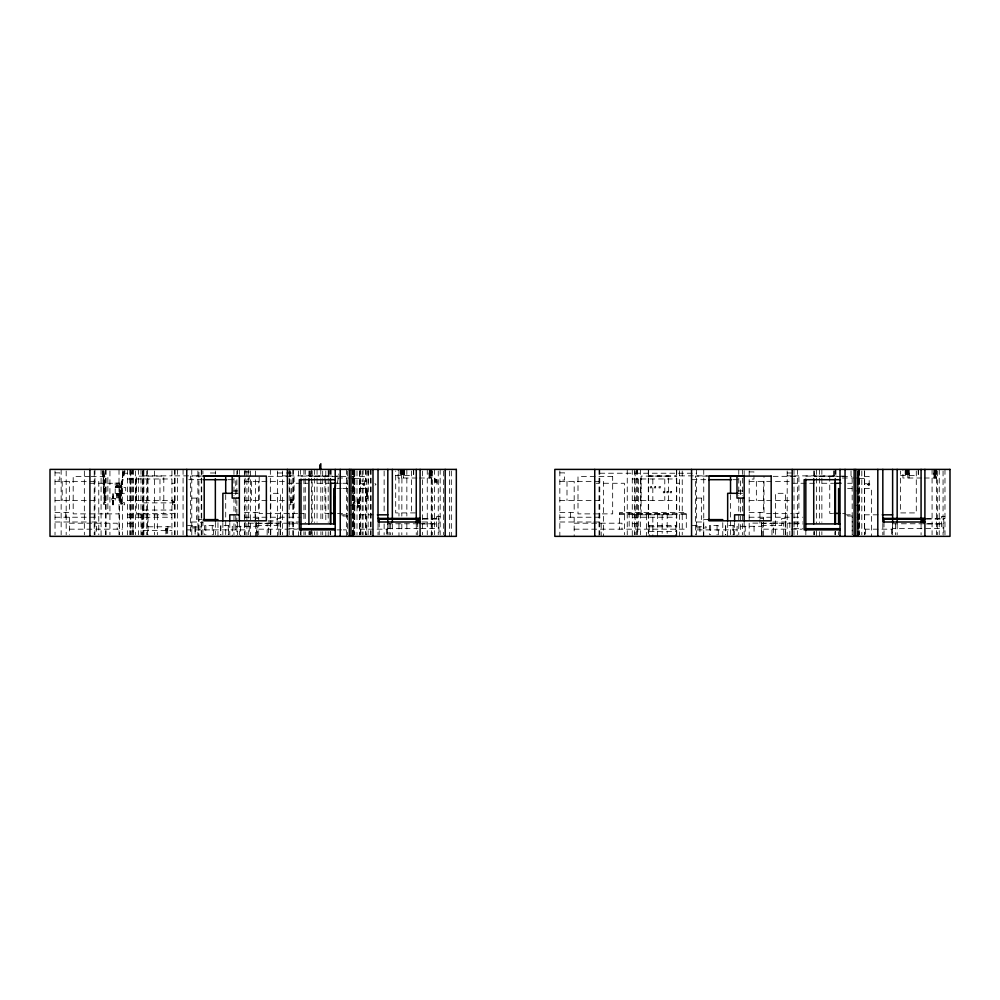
<?xml version="1.0" encoding="UTF-8"?>
<svg xmlns="http://www.w3.org/2000/svg" width="1000" height="1000" viewBox="0 0 1000 1000"><rect width="100%" height="100%" fill="white"/><g stroke="black" fill="none" stroke-linecap="round" stroke-linejoin="round"><path stroke-width="0.75" stroke-dasharray="5 3.75" d="M121.2 486.112L123.675 470.925C121.3 481.65 119.738 492.788 121.475 503.75L122.587 503.888M122.587 503.675L121.512 503.675L120.825 495.312L121.55 486.112L120.6 486.112L120.6 487.575M367.25 470.875L365.925 496.562M368.862 470.875L367.463 496.562M121.2 487.575L120.438 495.312L121.4 503.888L122.2 503.888M337.475 483.125L338.75 473.975M123.462 470.9L121.025 487.575M124.575 470.913L121.975 482.912L121.975 487.575M124.4 470.9L121.788 482.8L121.788 487.575M125.013 470.9L122.35 482.85L122.225 487.575L121.788 486.112M121 493.312L121.888 491.188L121.55 487.575M104.15 503.762L105.162 500.438L103.763 470.962M374.963 483.537L376.012 484.35L375.062 485.175M115.188 487.575L125.7 487.575L125.7 493.312L115.188 493.312L115.188 482.85M118.275 493.312L118.275 495.312M244.363 471.912L249.15 471.912L249.15 479.087L244.363 479.087M749.175 471.912L753.962 471.912L753.962 479.087L749.175 479.087M55.025 472.875L59.8 472.875L59.8 480.037L55.025 480.037M215.35 472.987L210.1 472.987L210.1 469.4M277.512 472.987L293.525 472.987M559.837 472.875L564.612 472.875L564.612 480.037L559.837 480.037M787.188 472.987L792.212 472.987M122.438 473.225L132.238 473.225L132.238 470.675M599.763 473.225L696.587 473.225M395.7 475.625L411.475 475.625M900.512 475.625L916.287 475.625M143.475 475.863L171.925 475.863M174.8 475.863L201.163 475.863M282.375 475.863L287.4 475.863M288.925 475.863L330.188 475.863M648.288 475.863L676.737 475.863M679.613 475.863L707.525 475.863M787.188 475.863L792.212 475.863M793.737 475.863L835 475.863M201.275 476.1L190.575 476.1L190.575 534.8M301.025 476.1L340.712 476.1M707.613 476.1L695.387 476.1L695.387 534.8M805.837 476.1L845.525 476.1M648.288 476.225L676.737 476.225M268.3 476.337L294.088 476.337L294.088 513.638M773.112 476.337L798.9 476.337L798.9 513.638L794.35 513.638M89.775 476.575L73.188 476.575L73.188 513.875L119.012 513.875M91.275 476.575L107.85 476.575L107.85 513.875M311.55 476.575L309.775 476.575L309.775 470.838M314.65 476.575L350.188 476.575M351.725 476.575L354.812 476.575M359.6 476.575L364.375 476.575L364.375 483.75M816.363 476.575L814.587 476.575L814.587 469.4M819.463 476.575L841.087 476.575M842.537 476.575L851.912 476.575M864.412 476.575L869.188 476.575L869.188 483.75M337.562 478.013L349.312 478.013M350.513 478.013L354.1 478.013M416.95 478.013L398.1 478.013L398.1 469.4M419.438 478.013L431.8 478.013L431.8 469.4M842.375 478.013L854.137 478.013M855.325 478.013L858.913 478.013L858.913 469.4M921.762 478.013L902.913 478.013L902.913 469.4M924.25 478.013L936.612 478.013L936.612 469.4M354.575 478.488L359.6 478.488M859.388 478.488L864.412 478.488M127.463 478.975L171.925 478.975M351.825 478.975L354.812 478.975M632.275 478.975L676.737 478.975M188.75 479.688L202.387 479.688M228.175 479.688L235.763 479.688L235.763 529.888M692.038 479.688L707.212 479.688M732.987 479.688L740.575 479.688L740.575 529.888L693.562 529.888M55.025 481.362L98.775 481.362L98.775 534.875M244.363 481.362L284.887 481.362M559.837 481.362L603.587 481.362L603.587 536.35M749.175 481.362L790.65 481.362M435.062 481.938L437.113 481.938M89.925 483.275L94.225 483.275M98.775 483.275L119.575 483.275L119.575 534.788M171.925 483.275L174.8 483.275M287.4 483.275L308.15 483.275M317.05 483.275L328.812 483.275M336.75 483.275L341.312 483.275M342.825 483.275L347.388 483.275M596.175 483.275L599.038 483.275M603.587 483.275L624.388 483.275L624.388 534.788M676.737 483.275L679.613 483.275M792.212 483.275L814.45 483.275M821.862 483.275L833.625 483.275M847.638 483.275L852.2 483.275M359.6 483.75L363.188 483.75M864.412 483.75L866.8 483.75M115.325 486.112L115.487 487.575M118.987 486.112L119.138 487.575M336.788 488.537L341.287 488.537M342.8 488.537L350.312 488.537M351.812 488.537L354.812 488.537M359.6 488.537L366.775 488.537L366.775 534.8M847.613 488.537L852.113 488.537M864.412 488.537L871.587 488.537L871.587 536.35M233.612 490.925L237.913 490.925M350.037 490.925L354.812 490.925M738.425 490.925L742.725 490.925M854.85 490.925L859.625 490.925M233.287 493.312L239.35 493.312M738.1 493.312L742.663 493.312M366.112 493.837L367.238 493.837L367.238 496.562M117.438 495.312L116.888 493.312M117.812 495.312L117.812 493.312M120.438 495.312L121.512 503.462L122.587 503.5L121.538 503.387L121.163 493.312M365.725 496.562L367.788 496.562L367.788 498.625L365.725 498.625M191.775 498.1L198.938 498.1M696.587 498.1L703.75 498.1M55.025 500.487L98.775 500.487M102.95 469.4L104.5 500.438L102.812 470.962M103.45 470.962L105.162 500.438M127.463 500.487L171.925 500.487M244.363 500.487L287.4 500.487M559.837 500.487L603.587 500.487M632.275 500.487L676.737 500.487M749.175 500.487L792.212 500.487M173.95 502.738L173.95 501.275L173.512 502.738M354.15 501.15L353.963 503.212M357.962 501.838L357.962 503.212M359.325 501.838L358.787 503.212M122.587 502.738L124.65 502.738L124.65 504.787L122.587 504.787M143.475 502.875L171.925 502.875M112.8 503.075L112.938 500.25M113.2 503.075L113.35 500.25M353.062 503.212L355.112 503.212M359.663 503.212L357.6 503.212L357.6 505.262L359.663 505.262M122.587 504.038L120.625 504.087L119.963 494.538M350.037 505.262L355.112 505.262L353.05 470.95M854.85 505.262L859.625 505.262M143.475 510.05L171.925 510.05M55.025 512.438L69.362 512.438L69.362 481.362M244.363 512.438L258.712 512.438L258.712 481.362M559.837 512.438L574.175 512.438L574.175 481.362M749.175 512.438L763.525 512.438L763.525 481.362M415.462 512.913L395.7 512.913L395.7 470.962M174.95 513.4L136.3 513.4L136.3 476.1L163.8 476.1L163.8 513.4M329.237 513.4L324.938 513.4L324.938 476.1M337.525 513.4L347.562 513.4M832.613 513.4L829.75 513.4L829.75 476.1M842.663 513.4L845.525 513.4M297.663 513.638L259.188 513.638L259.188 476.337M299.175 513.638L305.25 513.638M619.6 513.638L686.3 513.638M771.587 513.638L764 513.638L764 476.337M773.112 513.638L792.837 513.638M619.6 514.35L686.3 514.35M127.463 514.825L171.925 514.825M340.475 514.825L347.65 514.825M349.075 514.825L354.812 514.825M359.6 514.825L375.925 514.825M632.275 514.825L676.737 514.825M845.288 514.825L852.463 514.825M864.412 514.825L880.75 514.825M347.362 516.038L342.987 516.038L342.987 514.825M852.175 516.038L847.8 516.038L847.8 514.825M440.163 516.6L436.575 516.6L436.575 528.55L419.738 528.55M944.975 516.6L941.388 516.6L941.388 528.55L892.387 528.55M55.025 517.225L98.775 517.225M127.463 517.225L171.925 517.225M244.363 517.225L287.4 517.225M288.913 517.225L301.025 517.225M352.188 517.225L354.575 517.225M559.837 517.225L603.587 517.225M632.275 517.225L676.737 517.225M749.175 517.225L790.7 517.225M793.725 517.225L802.812 517.225M857 517.225L859.388 517.225M255.087 518.413L258.712 518.413M422.987 518.413L440.163 518.413M759.912 518.413L763.525 518.413M926.35 518.413L944.975 518.413M422.987 519.138L438.975 519.138M926.35 519.138L943.787 519.138M201.775 519.612L198.837 519.612L198.837 536.35L198.938 469.4M708.062 519.612L703.65 519.612L703.65 536.35M268.188 520.812L277.512 520.812M55.025 522L90.375 522M91.875 522L96.375 522L96.375 534.913M191.775 522L198.938 522M267.987 522L285.012 522M287.4 522L301.025 522M421.887 522L431.238 522M559.837 522L592.188 522M593.688 522L601.188 522L601.188 536.35M696.587 522L703.75 522M772.8 522L789.825 522L789.825 534.913M793.725 522L802.812 522M200.512 522.675L202.925 522.675M69.362 523.2L117.175 523.2L117.175 529.175M297.275 523.2L244.363 523.2L244.363 534.913M574.175 523.2L621.987 523.2L621.987 529.175M792.825 523.2L749.175 523.1L749.175 534.913M794.375 523.2L802.087 523.2M127.463 523.675L132.963 523.675L132.963 534.938M418.2 523.775L387.575 523.775L387.575 534.788M419.738 523.775L436.575 523.775M632.275 523.675L637.775 523.675L637.775 534.938M941.388 523.775L892.387 523.775L892.387 534.788M288.938 523.913L298.2 523.913M421.975 523.913L438.975 523.913M793.75 523.913L803.012 523.913M926.35 523.913L943.787 523.913M187.463 525.588L195.15 525.588L195.15 534.812L195.113 525.588M256.588 525.588L276.913 525.588L276.913 518.413L280.487 518.413L280.487 534.812M648.65 525.588L676.388 525.588M692.275 525.588L699.963 525.588L699.925 534.812M761.4 525.588L781.725 525.588L781.725 518.413L785.312 518.413L785.312 534.812M148.025 526.788L171.925 526.788M191.775 526.788L201.337 526.788M649.125 526.788L676.737 526.788M696.587 526.788L706.15 526.788L706.15 527.975L696.587 527.975M191.775 527.975L201.337 527.975M165.863 528.462L167.925 528.462L167.925 526.4L165.863 526.4L165.863 534.55M387.575 528.55L418.2 528.55M288.938 528.7L298.2 528.7M793.75 528.7L803.012 528.7M69.362 529.175L122.438 529.175M258.712 529.175L297.275 529.175M359.6 529.175L387.812 529.175M574.175 529.175L686.3 529.175L686.3 512.438L619.6 512.438L619.6 529.175M763.525 529.175L789.75 529.175M791.287 529.175L802.087 529.175M864.412 529.175L892.625 529.175M187.225 529.888L246.912 529.888M337.013 529.888L341.688 529.888M343.25 529.888L346.362 529.888M143.475 530.375L171.925 530.375M649.125 531.562L675.9 531.562M117.438 493.312L117.575 498M118.763 493.312L118.612 495.312L118.062 493.312M352.5 489.075L353.275 498.15M288.988 470.887L290.587 502.738M102.6 470.95L104.188 502.488M290.562 470.887L292.025 502.738M103.975 470.95L105.363 498.775M944.975 469.4L944.975 534.85M943.787 518.413L943.787 536.35M943.062 470.962L943.062 534.788M939.237 469.4L939.237 534.788M937.325 470.962L937.325 534.788M936.375 469.4L936.375 534.788M935.837 478.013L935.837 469.4L935.638 478.013M935.413 469.4L935.413 478.013M935.138 478.013L935.138 469.4L934.938 478.013M934.825 478.013L934.737 469.4L934.663 478.013M934.362 469.4L934.463 478.013M934.275 469.4L934.275 478.013M934.025 478.013L933.925 469.4L933.812 478.013M932.075 469.4L932.075 534.788M921.075 523.888L921.075 534.788M918.6 469.4L918.562 478.013M918.2 469.4L918.188 478.013M916.287 470.962L916.287 512.913L900.512 512.913L900.512 470.962M908.838 469.4L908.713 478.013M908.637 469.4L908.612 478.013M908.4 469.4L908.4 478.013M908.125 469.4L908.088 478.013M907.862 469.4L907.862 478.013L907.7 469.4M907.475 469.4L907.475 478.013M907.05 469.4L907.125 478.013M906.925 469.4L907.013 478.013M906.75 469.4L906.75 478.013M906.213 469.4L906.237 478.013M906.087 469.4L905.987 478.013M905.863 469.4L905.775 478.013M905.688 469.4L905.612 478.013M905.537 469.4L905.512 478.013M905.175 469.4L905.175 478.013M897.163 523.888L897.163 534.788M895.487 523.888L895.487 534.788M892.625 523.438L892.625 534.913M891.425 529.175L891.425 536.35M884.013 522L884.013 534.913M882.825 523.438L882.825 534.913M865.612 529.175L865.612 534.913M864.65 470.962L864.65 534.788M864.412 470.875L864.412 534.913M861.812 470.962L861.812 534.788M859.625 469.4L859.625 534.812M859.388 470.925L859.388 534.875M858.6 470.838L858.512 536.35M858.45 470.838L858.312 536.35L858.138 470.838M857.938 470.838L858.05 536.35M852.225 517.225L852.225 534.875L852.15 478.975M851.025 470.838L851.025 478.013M838.587 531.725L838.587 534.8M835.962 469.4L835.962 478.013M835.487 531.663L835.487 534.788M835.25 469.4L835.25 478.013M835.25 531.675L835.25 534.788M835 531.688L835 534.8M834.525 470.838L834.525 478.013M833.55 470.838L833.55 478.013M821.862 469.4L821.862 522.3M821.862 531.663L821.862 534.788M819.463 469.4L819.463 522.55M819.463 531.675L819.463 536.35M816.363 469.4L816.363 523.2M816.363 530.612L816.363 536.35M814.587 531.75L814.587 534.812M814.45 470.95L814.45 477.113M814.45 531.663L814.45 534.788M813.725 470.962L813.725 477.188M813.725 531.675L813.725 534.788M805.837 530.612L805.837 534.913M797.588 469.4L797.588 534.788M794 469.4L794 534.788M787.188 470.962L787.188 536.35M785.387 534.812L785.387 493.312L775.588 493.312L775.588 536.35M783.713 534.913L783.713 523.438L773.425 523.438L773.425 536.35M771.963 534.913L771.963 523.438L761.675 523.438L761.675 536.35M763.525 517.225L763.525 520.812M763.525 522L763.525 536.35M762.188 536.35L762.188 526.3L737.087 526.3L737.087 536.35M761.4 522L761.4 536.35M759.938 512.438L759.938 517.225M759.938 519.612L759.938 523.2M756.35 481.362L756.35 500.487M754.062 526.3L754.062 534.913M749.175 470.9L749.175 521.65M745.212 526.3L745.212 536.35M744.163 470.7L744.163 475.863M744.163 522.337L744.163 534.812M742.362 469.4L742.362 495.875M742.362 497.425L742.362 534.788M738.775 469.4L738.775 495.875M738.775 497.425L738.775 534.788M734.6 522.513L734.6 534.812M733.363 534.812L733.363 525.588L725.438 525.588L725.438 534.812M733.088 525.588L733.088 534.812M730.537 494.637L730.537 534.812M727.663 522.513L727.663 536.35M725.713 525.588L725.713 534.812M722.775 522.65L722.775 536.35M718.312 534.812L718.312 525.588L709.412 525.588L709.412 534.812M717.062 525.588L717.062 534.812M710.662 525.588L710.662 534.812M703.75 469.4L703.75 536.35M701.363 498.1L701.363 519.612M696.587 469.4L696.587 534.975M682.237 470.962L682.237 534.788M679.613 470.7L679.613 536.35M676.737 469.4L676.737 536.35M676.388 469.4L676.388 533.275M675.9 525.588L675.9 535.862M667.175 513.638L667.175 533.312M664.788 478.975L664.788 500.487M662.163 514.825L662.163 533.275M657.613 513.638L657.613 536.35M652.837 478.975L652.837 500.487M652.837 517.225L652.837 536.35M649.125 525.588L649.125 535.862M648.65 469.4L648.65 533.275M648.288 469.4L648.288 533.263M646.612 514.825L646.612 536.35M640.875 478.975L640.875 500.487M640.638 478.975L640.638 500.487M640.4 469.4L640.4 534.788M638.725 512.438L638.725 529.175M638.45 478.975L638.45 514.825M637.537 469.4L637.537 534.788M637.05 470.675L637.05 473.225M636.575 469.4L636.575 534.788M635.138 470.962L635.138 534.788M634.663 469.4L634.663 534.788M632.275 469.4L632.275 536.35M629.163 512.438L629.163 529.175M627.25 469.4L627.25 534.913M599.763 469.4L599.763 534.812M599.038 469.4L599.038 536.35M574.175 517.225L574.175 536.35M570.588 512.438L570.588 517.225M567 481.362L567 500.487M559.837 470.9L559.837 536.35M451.312 470.962L451.312 536.35M449.4 470.962L449.4 536.35M443.663 470.962L443.663 534.788M440.163 469.4L440.163 534.85M438.975 518.413L438.975 534.788M438.25 470.962L438.25 534.788M437.113 479.487L437.113 483.988L435.062 483.988L435.062 478.3M436.6 481.938L436.6 479.487L436.425 481.938M436.037 481.938L436.037 479.487L435.825 481.938M435.562 481.938L435.562 479.487L435.35 481.938M434.425 469.4L434.425 534.788M432.512 470.962L432.512 534.788M431.562 469.4L431.562 534.788M431.238 470.95L431.238 536.35M431.025 470.838L431.025 478.013M430.838 469.4L430.825 478.013M430.6 469.4L430.6 478.013M430.363 469.4L430.375 478.013L430.15 469.4M429.988 469.4L430 478.013M429.925 469.4L429.825 478.013M429.65 478.013L429.575 469.4L429.412 478.013M429.288 469.4L429.137 478.013L428.95 469.4M427.262 469.4L427.262 534.788M422.625 470.962L422.625 534.788M417.688 522L417.688 534.913M416.262 523.888L416.262 534.788M413.738 469.4L413.725 478.013M413.387 469.4L413.375 478.013M411.475 470.962L411.475 512.913M406.85 469.4L406.85 516.038M406.85 523.85L406.85 534.788M404.3 469.4L404.3 478.013M404.212 469.4L404.263 478.013M403.9 469.4L404.062 478.013M403.688 469.4L403.688 478.013M403.537 469.4L403.587 478.013M403.45 469.4L403.363 478.013L403.188 469.4M402.975 469.4L402.987 478.013M402.663 469.4L402.663 478.013M402.262 469.4L402.287 478.013M402.163 469.4L402.113 478.013M401.938 469.4L401.825 516.112M401.825 523.888L401.825 534.788M401.425 478.013L401.4 469.4L401.275 478.013M401.175 469.4L400.7 478.013M400.387 469.4L400.363 478.013M398.963 469.4L398.963 516.112M398.963 523.888L398.963 536.35M392.35 523.888L392.35 534.788M390.675 523.888L390.675 534.788M389.162 523.438L389.162 534.913M387.812 523.438L387.812 534.913M386.613 529.175L386.613 536.35M384.137 470.962L384.137 513M384.137 523.888L384.137 534.788M379.2 522L379.2 534.913M378.013 523.438L378.013 534.913M370.988 469.4L370.988 534.788M370.75 469.4L370.75 534.788M368.15 469.4L368.15 534.788M366.875 493.837L366.875 496.562M365.975 469.4L365.975 481.863M365.975 488.088L365.975 534.788M365.725 469.4L365.725 481.863M365.725 487.512L365.725 534.837M363.1 469.4L363.1 481.863M363.1 488.088L363.1 534.788M362.15 470.962L362.15 481.863M362.15 488.088L362.15 534.788M360.8 529.175L360.8 534.913M360.475 469.4L360.475 534.788M359.837 470.962L359.837 534.788M359.6 470.875L359.6 534.913M359.412 498.875L359.325 503.212M359.412 505.262L359.412 508.038M359.125 501.838L359.2 503.212M358.888 501.838L358.988 503.212M358.85 505.262L358.85 507.325L358.55 505.262M358.587 498.875L358.512 503.212M358.288 503.212L358.425 501.838L358.162 503.212M357.762 498.875L357.762 503.212M357.762 505.262L357.762 508.038M357 470.962L357 534.788M354.812 470.838L354.812 534.812M354.575 470.925L354.575 534.875M354.1 469.4L354.113 534.788M353.862 469.4L353.75 536.35M353.575 469.4L353.5 536.35M353.325 469.4L353.325 536.35L353.125 469.4M353.025 469.4L353.025 536.35M352.663 469.4L352.663 536.35M352.55 469.4L352.537 536.35M347.325 470.962L347.4 534.875M346.362 469.4L346.362 536.35M331.15 469.4L331.15 478.013M330.675 531.663L330.675 534.788M330.438 469.4L330.438 478.013M330.438 531.675L330.438 534.788M330.188 531.688L330.188 534.8M329.712 469.4L329.712 478.013M328.738 470.838L328.738 478.013M328.2 469.4L328.2 522.337M328.2 531.675L328.2 536.35M325.8 470.962L325.8 522.337M325.8 531.675L325.8 536.35M322.7 470.962L322.7 477.188M322.7 478.75L322.7 522.337M322.7 531.675L322.7 534.788M320.788 469.4L320.788 477.188M320.788 478.75L320.925 522.337M320.925 531.675L320.925 534.788M317.05 469.4L317.05 522.3M317.05 531.663L317.05 534.788M314.65 469.4L314.65 522.55M314.65 531.675L314.65 534.812M312.175 470.962L312.175 480.3M312.175 481.863L312.175 522.337M312.175 531.675L312.175 536.35M311.55 469.4L311.55 523.2M311.55 529.175L311.55 534.913M310.5 470.962L310.5 477.163M310.5 531.188L310.5 535.05M309.775 531.75L309.775 534.812M309.637 470.95L309.637 477.113M309.637 531.663L309.637 534.788M308.913 470.962L308.913 477.188M308.913 531.675L308.913 534.788M305.25 469.4L305.25 477.038M305.25 478.562L305.25 522.725M305.25 531.8L305.25 534.837M303.925 469.4L303.925 477.188M303.925 478.75L303.925 522.337M303.925 531.675L303.925 534.788M301.025 530.612L301.025 536.35M300.35 469.4L300.35 477.188M300.35 531.675L300.35 534.788M298.55 470.962L298.55 478.75M298.55 531.675L298.55 536.35M293.525 469.4L293.525 536.35M292.775 469.4L292.775 534.788M291.875 502.738L291.875 499.562L291.625 502.738M291.112 502.738L291.112 499.562L290.95 502.738M289.188 469.4L289.188 534.788M282.375 470.962L282.375 534.875M280.575 534.812L280.575 493.312L270.775 493.312L270.775 534.812M278.9 534.913L278.9 523.438L268.612 523.438L268.612 536.35M277.512 470.962L277.512 536.35M270.338 469.4L270.338 534.837M267.15 534.913L267.15 523.438L256.863 523.438L256.863 536.35M258.712 517.225L258.712 520.812M258.712 522L258.712 534.913M257.375 536.35L257.375 526.3L232.275 526.3L232.275 536.35M256.588 522L256.588 536.35M255.512 470.962L255.512 536.35M255.125 512.438L255.125 517.225M255.125 519.612L255.125 523.2M251.537 481.362L251.537 500.487M250.5 470.962L250.5 536.35M249.25 526.3L249.25 534.913M248.7 469.4L248.7 534.788M246.912 470.962L246.912 535.05M245.113 469.4L245.113 534.788M244.363 470.9L244.363 521.65M240.4 526.3L240.4 536.35M239.35 469.4L239.35 475.863M239.35 522.337L239.35 534.812M237.55 469.4L237.55 474.075M237.55 522.337L237.55 534.788M236.875 470.962L236.875 498.988M236.875 500.538L236.875 536.35M233.962 469.4L233.962 495.875M233.962 497.425L233.962 534.788M229.788 522.513L229.788 534.812M228.55 534.812L228.55 525.588L220.625 525.588L220.625 534.812M228.275 525.588L228.275 534.812M225.712 494.637L225.712 534.812M222.85 522.513L222.85 534.812M220.9 525.588L220.9 534.812M217.963 522.65L217.963 536.35M215.35 470.962L215.35 474.075M215.35 522.362L215.35 534.788M213.5 534.812L213.5 525.588L204.6 525.588L204.6 534.812M212.25 525.588L212.25 534.812M205.85 525.588L205.85 534.812M202.925 470.962L202.925 474.075M202.925 520.7L202.925 535.125M201.725 469.4L201.725 534.788M201.25 469.4L201.25 535.05M197.9 470.962L197.9 536.35M196.55 498.1L196.55 519.612M191.775 469.4L191.775 534.975M183.075 469.4L183.075 534.788M177.425 469.4L177.425 534.788M174.95 469.4L174.95 534.812M174.8 469.4L174.8 534.8M174.188 499.787L174.188 502.738M173.837 501.275L173.7 502.738M173.275 502.738L173.275 501.275L173.125 502.738M172.65 499.787L172.65 502.738M171.925 470.7L171.925 534.975M167.7 528.475L167.7 534.525M167.55 528.475L167.55 530.475M167.362 528.475L167.362 530.475M167.162 528.475L167.162 530.475M166.912 528.475L166.912 530.475M166.737 528.462L166.762 534.525M166.588 528.462L166.4 530.462M166.188 528.462L166.188 530.462M166.088 528.462L166.088 530.462M159.975 478.975L159.975 500.487M157.338 514.825L157.338 534.812M154.625 470.962L154.625 534.788M148.025 478.975L148.025 500.487M148.025 517.225L148.025 534.975M147.463 469.4L147.463 534.812M146.738 470.962L146.738 534.788M143.875 469.4L143.875 534.788M143.475 470.7L143.475 534.85M142.912 469.4L142.912 536.35M142.438 470.962L142.438 534.788M141.8 514.825L141.8 534.875M141 469.4L141 534.788M138.613 469.4L138.613 534.85M136.062 478.975L136.062 500.487M135.825 478.975L135.825 500.487M135.588 470.962L135.588 534.788M133.588 469.4L133.588 534.788M132.725 469.4L132.725 534.788M131.762 469.4L131.762 534.788M130.725 470.962L130.725 534.788M130.325 469.4L130.325 534.788M129.85 469.4L129.85 534.788M127.463 469.4L127.463 534.938M122.438 470.675L122.438 534.913M120.913 486.112L120.775 487.575M120.363 487.575L120.363 486.112L120.2 487.575M119.963 482.85L119.963 487.575M119.963 493.312L119.963 498.512M119.812 487.575L119.812 486.112L119.375 487.575M119.812 493.312L119.812 495.312L119.262 493.312M119.475 493.312L119.475 495.312M119.012 469.4L119.012 534.85M118.763 482.85L118.763 487.575M118.863 493.312L118.763 498M118.562 487.575L118.562 486.112L118.138 487.575M118.312 486.112L118.45 487.575M117.9 487.575L117.9 486.112L117.75 487.575M117.575 482.85L117.575 487.575M117.225 487.575L117.338 486.112L116.9 487.575M117.287 493.312L117.287 495.312M117.088 486.112L117.088 487.575M117.1 493.312L117.1 495.312M116.662 487.575L116.662 486.112L116.512 487.575M116.638 493.312L116.375 498M116.375 482.85L116.375 487.575M116.15 487.575L116.037 486.112L115.725 487.575M115.9 486.112L115.9 487.575M113.513 493.7L113.513 498.338M113.513 500.25L113.513 504.825M113.2 498.338L113.2 496.075L112.938 498.338M113.2 500.25L113.062 504.85M112.675 493.7L112.675 498.338M112.675 500.25L112.675 504.825M109.925 470.962L109.925 534.788M106.1 469.4L106.1 534.788M105.375 469.4L105.375 534.788M104.825 500.438L104.825 502.488M104.5 500.438L104.35 502.488M101.075 469.4L101.075 536.35M94.95 469.4L94.95 534.788M94.225 470.962L94.225 534.788M84.338 470.938L84.338 534.85M69.362 517.225L69.362 534.913M66.175 470.962L66.175 534.788M65.775 512.438L65.775 517.225M62.188 481.362L62.188 500.487M61.15 469.4L61.15 534.788M55.025 470.9L55.025 534.913M668.612 476.1L641.112 476.1L641.112 513.4L668.612 513.4L668.612 476.1M612.675 476.575L578 476.575L578 513.875L612.675 513.875L612.675 476.575M651.425 486.725L650.238 486.725L650.238 487.925L651.425 487.925L651.425 486.725M655.675 486.725L654.488 486.725L654.488 487.925L655.675 487.925L655.675 486.725M660.225 486.725L659.025 486.725L659.025 487.925L660.225 487.925L660.225 486.725M664.5 491.6L663.3 491.6L663.3 492.8L664.5 492.8L664.5 491.6M668.062 491.6L666.862 491.6L666.862 492.8L668.062 492.8L668.062 491.6M671.413 491.6L670.212 491.6L670.212 492.8L671.413 492.8L671.413 491.6M115.188 498.338L111.838 498.338L111.838 500.25L115.188 500.25L115.188 498.338M105.738 502.488L103.688 502.488L103.688 504.55L105.738 504.55L105.738 502.488M174.475 502.738L172.413 502.738L172.413 504.787L174.475 504.787L174.475 502.738M292.337 502.738L290.275 502.738L290.275 504.787L292.337 504.787L292.337 502.738M909.112 478.013L909.112 469.4L909.05 478.013M857.712 536.35L857.712 470.838L857.6 536.35M366.413 496.562L366.413 493.837L366.35 496.562"/><path stroke-width="1.5" d="M335.112 489.212L335.525 484.65M204.262 475.863L239.35 475.863L239.35 520.975M709.075 475.863L744.163 475.863L744.163 520.975M202.8 476.1L266.363 476.1L266.363 520.812L204.2 520.812L204.2 476.1M203.912 479.688L226.663 479.688M335.213 479.688L299.35 479.688L299.35 529.888L335.213 529.888M708.725 479.688L731.475 479.688M840.025 479.688L804.163 479.688L804.163 529.888L840.025 529.888M330.288 483.275L336.175 483.275M835.1 483.275L840.987 483.275M231.85 493.312L222.85 493.312L222.85 520.975M738.162 493.312L727.663 493.312L727.663 520.975M239.35 498.1L232.175 498.1L232.175 475.863M744.163 498.1L736.988 498.1L736.988 475.863M330.675 513.4L334.975 513.4M834.05 513.4L839.788 513.4M239.35 514.825L229.788 514.825L229.788 520.975M377.413 514.825L387.812 514.825M744.163 514.825L734.6 514.825L734.6 520.975M882.225 514.825L892.625 514.825M378.013 518.413L420.087 518.413M882.825 518.413L924.9 518.413M379.2 519.138L420.087 519.138M884.013 519.138L924.9 519.138M203.25 519.612L217.963 519.612M708.062 519.612L722.775 519.612M420.087 522L378.013 522L378.013 469.4M924.9 522L882.825 522L882.825 469.4M299.738 523.913L335.213 523.913M806.1 523.913L840.025 523.913M299.738 528.7L335.213 528.7M806.1 528.7L840.025 528.7M924.9 469.4L924.9 536.35M923.7 518.413L923.7 522.9M922.513 518.413L922.513 522M921.075 469.4L921.075 522.337M897.163 469.4L897.163 522.337M892.625 469.4L892.625 522.337M884.013 518.413L884.013 522M877.8 469.4L877.8 536.35M855.8 469.4L855.8 536.35M854.137 469.4L854.137 536.35M845.05 469.4L845.05 536.35M840.025 469.4L840.025 536.35M838.587 488.537L838.587 524.012M835.487 483.275L835.487 523.862M835.25 478.75L835.25 523.888M835 482.062L835 523.938M813.725 478.75L813.725 523.888M805.837 479.15L805.837 530.612M792.212 469.4L792.212 536.35M730.537 476.1L730.537 493.312M691.562 469.4L691.562 536.35M675.9 536.35L649.125 536.35M594.738 469.4L594.738 536.35M445.188 469.4L445.188 536.35M420.087 469.4L420.087 536.35M418.888 518.413L418.888 522.9M417.688 518.413L417.688 522M416.262 469.4L416.262 522.337M392.35 469.4L392.35 522.337M387.812 469.4L387.812 522.337M379.2 518.413L379.2 522M372.987 469.4L372.987 536.35M350.988 469.4L350.988 536.35M349.312 469.4L349.312 536.35M340.238 469.4L340.238 536.35M335.213 469.4L335.213 536.35M334.4 496.838L333.938 505.262M333.775 488.537L333.775 524.012M330.675 483.275L330.675 523.862M330.438 478.75L330.438 523.888M320.812 463.65L320.812 469.4M319.788 464.888L319.788 469.4M308.913 478.75L308.913 523.888M301.025 479.15L301.025 530.612M287.4 469.4L287.4 536.35M225.712 476.1L225.712 493.312M215.35 478.75L215.35 520.812M186.75 469.4L186.75 536.35M89.925 469.4L89.925 536.35M363.188 484.237C364.525 487.287 365.475 481.688 363.188 484.237M868 484.237C869.338 487.275 870.312 481.7 868 484.237M456.337 469.4L50 469.4L50 536.35L456.337 536.35L456.337 469.4M950 469.4L554.812 469.4L554.812 536.35L950 536.35L950 469.4M771.175 476.1L709.013 476.1L709.013 520.812L771.175 520.812L771.175 476.1"/></g></svg>
